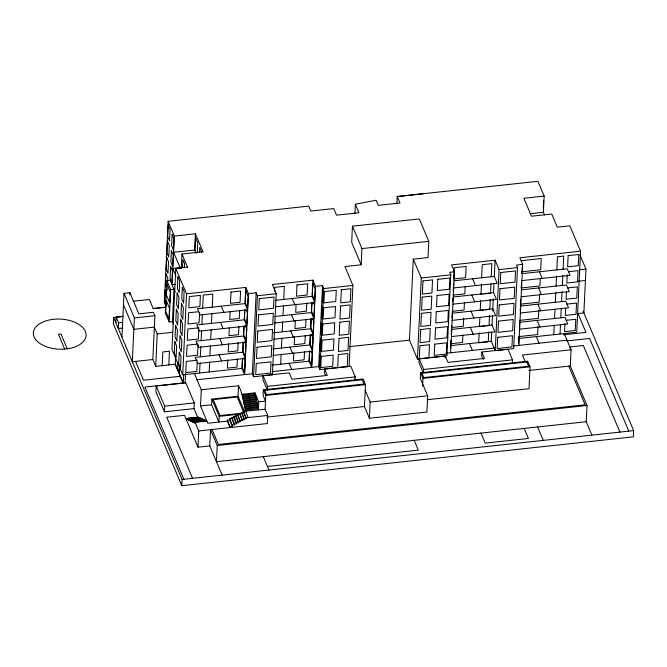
<?xml version="1.0" encoding="UTF-8"?>
<svg xmlns="http://www.w3.org/2000/svg" width="667" height="667" viewBox="0 0 667 667"><rect width="100%" height="100%" fill="white"/><g stroke="black" fill="none" stroke-linecap="round" stroke-linejoin="round"><path stroke-width="1" d="M121.878 316.658L113.648 317.55L113.357 323.787L181.783 485.693L633.358 436.843L633.65 430.607L583.091 310.989M115.85 322.761L116.125 317.067L123.32 316.291M116.125 317.067L118.559 322.836L118.292 328.531L122.403 328.089M121.936 337.152L123.995 293.355L129.898 292.713L138.836 313.865L153.443 312.281L154.894 315.708L152.826 359.513L155.719 366.35L175.254 364.232L183.258 382.933L144.914 387.085L183.875 479.265M129.798 294.789L129.898 292.713M123.995 293.355L134.384 317.926L132.316 361.731L152.826 359.513M155.719 366.35L157.245 333.942L154.352 327.105L133.85 329.323L123.462 304.752M156.211 386.043L155.945 391.746L164.424 411.822L194.014 408.621L194.289 402.918L185.801 382.841L156.211 386.043L164.699 406.12L164.424 411.822M544.539 214.974L543.397 212.281L544.164 196.081L537.919 181.307L397.224 196.532L399.958 202.993L378.264 205.344L376.113 200.258L355.353 204.194L358.971 212.748L336.543 215.174L333.742 208.554L310.822 211.03L308.746 206.12L168.142 221.327L164.324 302.343L165.908 306.103M162.164 365.649L162.815 351.943L169.451 351.217L168.801 364.932M175.163 291.971L170.185 280.198L166.867 280.557L165.341 312.965L169.135 321.936L172.453 321.577L173.637 324.37M167.634 280.807L167.776 277.922L165.975 273.67L165.433 285.201L167.225 289.453M169.135 321.936L170.66 289.528L166.867 280.557M168.142 221.327L174.379 236.085L172.086 284.684L175.088 284.359M172.453 321.577L173.979 289.17L170.66 289.528M175.788 268.409L171.961 349.416L182.708 374.829L241.988 368.417L244.606 374.612L248.424 293.605L245.806 287.41L186.527 293.822L175.788 268.409L187.619 267.125M175.638 356.128L175.254 364.232L183.292 383.242L183.708 374.429M181.274 268.493L181.958 254.027L202.993 251.751L195.406 233.809L174.379 236.085M177.914 362.364L177.647 368.126L179.448 372.403L179.765 365.674M182.491 267.534L182.866 259.605L184.576 263.657L184.392 267.625M182.708 374.829L186.527 293.822M185.101 383.166L185.559 373.378M181.783 485.693L182.074 479.456L113.648 317.55M186.335 419.626L186.385 418.501L198.182 417.225M196.065 253.368L194.639 250.008L195.406 233.809M198.708 417.217L186.91 418.492L186.852 419.618L186.385 418.501M194.989 250.834L195.606 237.744L197.757 242.821L197.282 252.893M199.216 417.459L187.419 418.734L187.377 419.601L186.91 418.492M187.927 418.968L188.394 420.077L188.436 419.209L200.233 417.934L200.192 418.801L199.725 417.692L187.927 418.968L187.886 419.843L187.419 418.734M200.742 418.167L188.944 419.443L188.911 420.318L188.436 419.209M201.217 419.285L201.259 418.409L189.461 419.685L189.42 420.56L188.944 419.443M201.726 419.518L201.767 418.651L189.97 419.927L189.928 420.794L189.461 419.685M190.479 420.16L190.945 421.269L190.987 420.402L202.785 419.126L202.751 419.993L202.276 418.884L190.479 420.16L190.437 421.035L189.97 419.927M203.26 420.235L203.302 419.36L191.504 420.635L191.462 421.511L190.987 420.402M199.508 252.535L199.741 247.499L201.893 252.593M192.013 420.877L192.48 421.986L192.521 421.11L204.319 419.835L204.277 420.71L203.81 419.601L192.013 420.877L191.971 421.752L191.504 420.635M193.03 421.352L193.505 422.461L193.547 421.594L205.344 420.318L205.303 421.185L204.827 420.077L193.03 421.352L192.988 422.228L192.521 421.11M205.344 420.318L205.811 421.427L205.853 420.552L194.055 421.827L194.014 422.703L193.547 421.594M197.249 362.248L196.815 371.427L185.76 372.62L186.285 361.406L197.349 360.205M198.066 345.022L197.582 355.219L186.518 356.42L187.052 345.206L198.116 344.005M198.824 328.823L198.349 339.019L187.285 340.22L187.819 328.998L198.874 327.805M199.591 312.623L199.108 322.82L188.052 324.012L188.578 312.798L198.633 311.714M206.361 420.794L194.564 422.069L194.522 422.936L194.055 421.827M206.87 421.027L195.072 422.303L195.031 423.178L194.564 422.069M199.583 373.003L200.058 362.923M200.35 356.803L200.825 346.723M201.117 340.604L201.592 330.524M201.876 324.404L202.351 314.315M202.643 308.196L203.26 295.089L212.848 294.055L212.231 307.162M591.912 435.126L586.243 421.711L216.45 461.706L217.217 445.506L210.53 429.69L209.772 445.889L197.974 447.165L198.733 430.965L195.072 422.303M230.157 426.547L232.291 426.313L229.573 419.877L227.43 420.11L230.107 427.572L227.389 421.135L207.812 423.253L200.509 405.978L201.276 389.778L194.422 373.562M203.768 420.468L203.81 419.601M204.786 420.952L204.827 420.077M209.171 371.969L209.646 361.923M209.938 355.769L210.405 345.723M210.697 339.561L211.172 329.515M211.464 323.362L211.939 313.315M211.873 399.083L219.176 416.35L218.901 422.053L211.606 404.777L211.873 399.083L238.052 396.248L244.539 411.606M227.806 359.955L227.422 368.117L237.002 367.075L237.394 358.921M228.564 343.755L228.181 351.909L237.769 350.875L238.152 342.721M229.331 327.555L228.948 335.709L238.536 334.676L238.919 326.513M230.098 311.347L229.715 319.51L239.295 318.467L239.678 310.313M227.389 421.135L227.43 420.11M229.573 419.877L229.623 418.693L231.766 418.459L234.484 424.904L232.349 425.129L229.623 418.693M231.766 418.459L231.808 417.592L233.725 417.384L236.443 423.82L234.526 424.029L231.808 417.592M232.291 426.313L232.349 425.129M233.725 417.384L233.767 416.508L235.684 416.3L238.402 422.745L236.485 422.953L233.767 416.508M234.484 424.904L234.526 424.029M235.684 416.3L235.726 415.433L237.644 415.224L240.362 421.661L238.444 421.869L235.726 415.433M236.443 423.82L236.485 422.953M238.052 396.248L238.544 385.743L201.276 389.778M237.644 415.224L237.685 414.349L240.362 421.661M238.402 422.745L238.444 421.869M242.321 420.585L239.628 413.482L242.354 419.927L242.321 420.585L240.403 420.785M241.988 368.417L242.463 358.296M242.746 352.218L195.189 357.362L197.807 363.557L245.364 358.412L242.746 352.218L243.222 342.088M243.513 336.018L195.948 341.162L198.566 347.357L246.131 342.213L243.513 336.018L243.989 325.888M244.272 319.818L196.715 324.962L199.333 331.157L246.89 326.005L244.272 319.818L244.756 309.688M245.039 303.61L197.482 308.754L200.1 314.949L247.657 309.805L245.039 303.61L245.806 287.41M242.555 358.404L242.146 367.05L244.589 372.82L245.131 361.289L243.738 357.996M243.322 342.204L242.913 350.85L245.348 356.62L245.89 345.089L244.497 341.796M244.08 326.005L243.68 334.651L246.115 340.42L246.657 328.889L245.264 325.596M244.847 309.805L244.439 318.451L246.882 324.212L247.424 312.69L246.373 310.213M248.182 417.559C243.188 407.27 244.222 395.915 238.544 385.743M241.587 412.406L244.305 418.843L246.223 418.634L243.505 412.198L241.587 412.406L244.264 419.718L242.354 419.927M243.505 412.198L243.547 411.322L265.107 409.246L267.725 415.441L267.342 423.545L198.733 430.965M244.264 419.718L244.305 418.843M246.223 418.634L243.547 411.322M309.563 351.034L309.088 361.164L311.706 367.359L315.524 286.343L312.906 280.148L272.353 284.542L276.23 293.722L272.411 374.729L253.61 376.763L252.343 373.778L256.161 292.771L248.424 293.605M253.61 376.763L257.429 295.756L256.161 292.771M245.514 409.997L258.412 408.771L254.961 392.863L242.138 394.247M258.354 409.888L258.738 401.792L254.961 392.863M263.031 375.688L262.856 379.49L267.367 390.153L267.542 386.36L263.031 375.688L289.211 372.853L291.913 379.256L327.305 375.429L324.604 369.026L350.775 366.2L355.286 376.863L355.111 380.665L354.36 378.889M427.088 399.733L529.014 388.678L530.04 366.775L527.689 361.206L420.61 372.786L420.335 378.481L427.672 395.839L426.905 412.039L369.393 418.259L364.44 406.528L365.466 384.634L363.09 379.006L263.365 389.795L263.098 395.489L265.491 401.15L258.738 401.792M265.107 409.246L265.758 395.448L263.365 389.795M274.596 291.387L274.787 287.352L284.367 286.318L283.75 299.425M280.699 364.232L281.166 354.185M281.457 348.032L281.933 337.986M282.224 331.832L282.7 321.777M282.991 315.624L283.458 305.578M293.797 352.818L293.413 360.972L304.102 359.821L304.494 351.659M294.564 336.618L294.18 344.772L304.869 343.613L305.253 335.459M295.323 320.41L294.939 328.573L305.636 327.414L306.02 319.26M296.09 304.21L295.706 312.373L306.395 311.214L306.778 303.051M272.945 355.428L312.464 351.15L309.847 344.956L310.322 334.834M273.703 339.228L313.232 334.951L310.614 328.756L311.089 318.634M274.471 323.028L313.99 318.751L311.372 312.556L311.856 302.426M275.238 306.82L314.757 302.551L312.139 296.356L312.906 280.148M309.655 351.15L309.246 359.796L311.689 365.566L312.231 354.035L311.189 351.559M310.422 334.951L310.013 343.597L312.448 349.358L312.99 337.835L311.597 334.534M311.181 318.743L310.78 327.389L313.215 333.158L313.757 321.627L312.364 318.334M311.948 302.543L311.539 311.189L313.982 316.958L314.524 305.428L313.131 302.134M450.65 352.768L454.469 271.761L449.683 272.278L450.759 274.846L446.94 355.853L417.45 359.046L409.471 340.162L413.29 259.155L428.039 257.554L428.798 241.354L419.326 218.934L352.443 226.163L361.923 248.591L361.155 264.791L344.939 266.55L352.918 285.426L349.099 366.441L319.968 369.585L318.709 366.6L322.528 285.593L315.524 286.343M319.968 369.585L323.787 288.578L322.528 285.593M324.604 369.026L324.42 372.828L325.579 375.571M337.669 367.675L338.286 354.569L347.874 353.527L347.257 366.633M352.443 226.163L351.684 242.371L361.155 264.791M354.927 213.307L355.353 204.194M369.393 418.259L370.16 402.059L365.199 390.328M396.882 203.802L397.224 196.532M417.45 359.046L421.269 278.031L413.29 259.155M512.356 362.715L512.489 359.863L507.979 349.191L481.807 352.026L484.509 358.421L448.007 362.373L445.306 355.97L419.134 358.804L418.951 362.598L423.086 372.386M419.293 358.846L419.91 345.739L429.498 344.697L428.881 357.804M422.611 386.118L422.978 378.389L420.61 372.786M423.503 372.319L423.637 369.476L419.134 358.804M445.214 357.871L445.306 355.97M450.892 340.67L450.75 343.73L462.548 342.454L462.881 335.318M451.609 325.488L451.517 327.53L463.315 326.255L463.698 318.092M453.235 291.045L453.377 287.986M453.902 276.888L454.335 267.709L466.133 266.433L465.608 277.647L453.81 278.923M450.55 348.633L450.909 340.945M451.217 334.35L451.626 325.704M451.984 318.151L452.301 311.422M452.751 301.943L452.926 298.099M453.51 285.743L453.602 283.825M453.877 278.056L454.052 274.212M464.415 302.918L464.074 310.055L452.276 311.331M465.174 286.71L464.841 293.847L453.043 295.122M481.641 277.797L482.258 264.691L491.846 263.648L491.229 276.755M479.156 332.733L478.681 342.813L488.261 341.779L488.736 331.732M479.873 317.542L479.44 326.613L489.028 325.579L489.503 315.524M480.682 300.325L480.207 310.413L489.795 309.371L490.262 299.325M481.449 284.125L480.974 294.214L490.553 293.172L490.979 284.142M481.807 352.026L481.624 355.819L483.175 359.48M518.859 345.389L522.678 264.382L516.408 265.066L517.492 267.625L513.673 348.633L495.239 350.625L491.271 341.229L491.696 332.116M451.417 336.568L494.922 331.866L492.029 325.029L492.463 315.916M492.696 310.855L493.272 298.699M452.943 304.169L496.448 299.458L493.563 292.621L493.989 283.508M453.71 287.961L497.215 283.258L494.322 276.421L495.089 260.222L451.584 264.924L454.469 271.761M495.239 350.625L499.058 269.618L495.089 260.222M518.659 343.172L518.976 336.451M519.426 326.972L519.651 322.169M520.193 310.772L520.277 308.846M520.602 302.126L520.735 299.241M521.269 287.844L521.494 283.041M521.944 273.562L522.261 266.842M543.28 208.479L543.638 200.767M538.027 326.396L537.644 334.559L518.734 336.602M538.794 310.197L538.411 318.351L519.493 320.402M539.553 293.997L539.169 302.151L520.26 304.202M540.27 278.814L539.937 285.951L521.027 287.994M553.777 334.692L554.202 325.663M554.544 318.493L554.969 309.463M555.303 302.284L555.778 292.238M556.07 286.085L556.545 276.038M556.837 269.885L557.454 256.778L563.715 256.103L563.098 269.21M560.047 334.017L560.472 324.937M560.805 317.809L561.239 308.738M561.572 301.609L562.048 291.529M562.339 285.409L562.815 275.329M564.941 323.487L564.557 331.641L575.246 330.49L575.779 319.268L566.058 320.318M565.658 308.304L565.324 315.441L576.013 314.282L576.546 303.068L566.825 304.119M566.425 292.104L566.083 299.241L576.78 298.082L577.305 286.868L567.584 287.919M567.233 274.879L566.85 283.041L577.539 281.883L578.072 270.669L568.351 271.719M586.243 421.711L587.002 405.503L570.302 365.983L571.06 349.775L564.215 333.567M544.164 196.081L523.887 198.274L531.474 216.216L551.751 214.024L557.287 227.139L569.826 225.78L580.565 251.201L576.747 332.208L518.084 338.553M579.965 254.902L585.959 269.084L583.892 312.881L577.205 313.607M397.232 196.548L423.412 193.722M194.639 250.008L173.612 252.284L180.524 268.626M530.223 213.707L543.397 212.281M180.857 267.617L172.845 268.484L175.93 275.763M361.923 248.591L428.798 241.354M580.565 251.201L519.876 257.762L522.678 264.382M133.483 301.209L149.383 299.491L153.268 308.671L165.391 307.362M521.319 260.689L541.229 258.529L540.704 269.751L521.786 271.794M257.429 295.756L276.23 293.722M323.787 288.578L352.918 285.426M421.269 278.031L450.759 274.846M499.058 269.618L517.492 267.625M153.177 308.462L165.299 307.145M453.927 280.79L494.322 276.421M276.08 300.258L312.139 296.356M522.161 273.637L567.267 268.759L570.068 275.379L521.911 280.582M134.384 317.926L154.894 315.708M579.781 269.751L585.959 269.084M118.559 322.836L122.67 322.386M578.214 281.257L585.426 280.474M453.16 296.998L482.166 293.855M484.234 293.63L493.563 292.621M274.362 316.558L311.372 312.556M521.394 289.837L566.5 284.959L569.301 291.579L521.152 296.79M157.245 333.942L172.67 332.274M452.401 313.198L483.475 309.838M485.543 309.613L492.796 308.829L495.681 315.658L452.176 320.368M273.595 332.758L310.614 328.756M520.627 306.036L565.741 301.159L568.542 307.779L520.385 312.99M451.634 329.398L484.784 325.813M486.852 325.588L492.029 325.029M272.836 348.966L309.847 344.956M519.868 322.244L564.974 317.359L567.775 323.979L519.626 329.19M349.4 346.657L409.471 340.162M450.867 345.598L491.271 341.229M272.069 365.166L309.088 361.164M180.398 376.255L143.53 380.24L135.559 361.381M563.44 334.817L585.959 332.383L577.989 313.515M197.04 379.756L252.343 373.778M272.178 371.627L318.709 366.6M446.815 353.185L494.155 348.066M513.49 345.973L567.008 340.187M567.083 340.904L589.611 338.469L628.781 431.132M569.326 347.023L583.342 345.506L619.935 432.091M571.06 349.775L522.403 355.044L525.104 361.431M267.542 386.36L355.286 376.863M423.637 369.476L512.489 359.863M242.096 395.122L254.927 393.738M242.571 396.231L255.394 394.847M242.53 397.107L255.353 395.714M164.699 406.12L194.289 402.918M265.758 395.448L365.466 384.634M422.978 378.389L530.04 366.775M242.996 398.216L255.82 396.832M242.955 399.091L255.778 397.699M243.422 400.2L256.253 398.816M243.38 401.075L256.211 399.683M200.509 405.978L211.606 404.777M528.823 370.468L570.302 365.983M243.855 402.184L256.678 400.792M243.814 403.051L256.637 401.667M244.28 404.169L257.103 402.776M244.239 405.036L257.062 403.652M244.706 406.145L257.537 404.761M244.672 407.02L257.495 405.636M245.139 408.129L257.962 406.745M245.097 409.004L257.921 407.62M241.954 413.207L220.018 415.583L213.273 399.608L237.202 397.023L243.955 412.99M219.176 416.35L239.595 414.14M370.16 402.059L427.672 395.839M246.265 417.767L267.725 415.441M266.783 417.125L364.44 406.528M217.217 445.506L587.002 405.503M267.434 466.466L418.342 450.142L414.19 440.32M182.074 479.456L633.65 430.607M539.395 271.769L542.196 278.389M538.628 287.969L541.429 294.597M568.801 366.141L585.142 404.802L218.351 444.48L212.031 429.531M537.869 304.177L540.662 310.797M537.102 320.377L539.903 326.997M536.335 336.577L539.136 343.197M537.585 426.972L543.255 440.387M472.569 278.773L475.463 285.609M471.811 294.981L474.696 301.809M524.179 428.422L528.422 438.461L485.217 443.13L480.974 433.091M471.044 311.181L473.929 318.017M470.277 327.38L473.17 334.217M469.518 343.58L472.403 350.417M447.065 336.026L447.799 337.76M323.645 291.671L322.911 289.937L322.386 301.15L323.12 302.893M322.878 307.879L322.144 306.136L321.619 317.359L322.353 319.093M322.119 324.079L321.386 322.344L320.852 333.558L321.586 335.293M321.352 340.278L320.619 338.544L320.093 349.758L320.827 351.492M320.585 356.478L319.852 354.744L319.326 365.958L320.06 367.7M292.229 298.508L294.847 304.702M291.471 314.707L294.089 320.902M290.704 330.907L293.322 337.102M289.937 347.115L292.555 353.31M289.178 363.315L291.796 369.51M271.777 373.237L272.411 374.729M221.261 306.186L223.879 312.381M220.494 322.386L223.112 328.581M219.735 338.586L222.353 344.781M181.958 254.027L187.502 267.133M263.282 456.645L268.951 470.06M218.968 354.794L221.586 360.98M166.291 292.429L165.208 289.87L164.666 301.401L166.108 304.802M193.922 408.404L197.774 417.509M209.613 445.514L222.128 475.129M197.974 447.165L184.509 415.316L166.717 417.234L192.538 478.322M67.259 348.816L61.005 334.017L58.446 334.292L64.699 349.091M166.742 257.47L166.2 269.001L167.992 273.253L168.534 261.722L166.742 257.47M167.5 241.271L166.958 252.793L168.759 257.053L169.301 245.523L167.5 241.271M168.267 225.062L167.725 236.593L169.518 240.845L170.068 229.323L168.267 225.062M166.233 300.5L165.716 311.406L168.959 319.068L169.468 308.162L166.233 300.5M166.992 284.292L166.483 295.198L169.718 302.868L170.235 291.963L166.992 284.292M170.635 266.683L170.093 278.214L171.886 282.466L172.428 270.935L170.635 266.683M171.394 250.484L170.852 262.014L172.653 266.266L173.195 254.736L171.394 250.484M172.161 234.284L171.619 245.806L173.42 250.067L173.962 238.536L172.161 234.284M174.837 341.646L174.295 353.177L176.105 357.445L176.647 345.915L174.837 341.646M175.604 325.446L175.062 336.977L176.863 341.246L177.405 329.715L175.604 325.446M176.371 309.246L175.821 320.769L177.63 325.046L178.172 313.515L176.371 309.246M177.13 293.038L176.588 304.569L178.397 308.838L178.939 297.315L177.13 293.038M177.897 276.838L177.355 288.369L179.156 292.638L179.698 281.107L177.897 276.838M179.265 352.109L178.723 363.64L180.524 367.909L181.065 356.386L179.265 352.109M180.023 335.91L179.481 347.44L181.291 351.709L181.833 340.187L180.023 335.91M180.79 319.71L180.248 331.241L182.049 335.509L182.6 323.979L180.79 319.71M181.557 303.51L181.015 315.032L182.816 319.31L183.358 307.779L181.557 303.51M182.316 287.302L181.774 298.833L183.583 303.101L184.125 291.579L182.316 287.302M189.345 296.598L188.811 307.812L199.875 306.62L200.4 295.398L189.345 296.598M231.007 292.088L230.474 303.31L240.062 302.268L240.587 291.054L231.007 292.088M245.748 290.72L245.206 302.243L247.64 308.012L248.182 296.482L245.748 290.72M256.253 363.44L255.728 374.654L270.469 373.061L271.002 361.847L256.253 363.44M257.02 347.24L256.487 358.454L271.236 356.862L271.769 345.639L257.02 347.24M257.779 331.032L257.254 342.254L272.003 340.654L272.528 329.44L257.779 331.032M258.546 314.832L258.021 326.055L272.761 324.454L273.295 313.24L258.546 314.832M259.313 298.633L258.779 309.847L273.528 308.254L274.054 297.04L259.313 298.633M296.998 284.951L296.473 296.165L307.162 295.014L307.687 283.792L296.998 284.951M312.848 283.458L312.306 294.989L314.741 300.759L315.283 289.228L312.848 283.458M321.327 356.403L320.794 367.617L332.691 366.333L333.217 355.111L321.327 356.403M322.086 340.195L321.561 351.417L333.45 350.133L333.984 338.911L322.086 340.195M322.853 323.995L322.328 335.218L334.217 333.925L334.742 322.711L322.853 323.995M323.62 307.795L323.086 319.009L334.984 317.725L335.509 306.512L323.62 307.795M324.379 291.596L323.854 302.81L335.743 301.526L336.276 290.303L324.379 291.596M339.053 338.361L338.427 351.476L348.016 350.433L348.633 337.327L339.053 338.361M339.811 322.161L339.195 335.268L348.783 334.234L349.4 321.127L339.811 322.161M340.579 305.961L339.962 319.068L349.541 318.034L350.167 304.927L340.579 305.961M341.346 289.761L340.72 302.868L350.308 301.826L350.925 288.719L341.346 289.761M420.677 329.531L420.052 342.646L429.64 341.604L430.257 328.498L420.677 329.531M421.436 313.332L420.819 326.438L430.407 325.404L431.024 312.298L421.436 313.332M422.203 297.132L421.586 310.238L431.165 309.205L431.791 296.098L422.203 297.132M422.97 280.932L422.344 294.039L431.933 292.996L432.549 279.89L422.97 280.932M434.751 344.13L434.217 355.344L446.298 354.044L446.823 342.821L434.751 344.13M435.518 327.931L434.984 339.144L447.057 337.844L447.59 326.622L435.518 327.931M436.276 311.731L435.751 322.945L447.824 321.636L448.349 310.422L436.276 311.731M437.043 295.523L436.51 306.745L448.583 305.436L449.116 294.222L437.043 295.523M437.802 279.323L437.277 290.537L449.35 289.236L449.883 278.014L437.802 279.323M497.699 337.319L497.173 348.541L511.923 346.94L512.448 335.726L497.699 337.319M498.466 321.119L497.941 332.333L512.681 330.74L513.215 319.526L498.466 321.119M499.233 304.919L498.699 316.133L513.448 314.541L513.974 303.327L499.233 304.919M499.992 288.719L499.466 299.933L514.215 298.341L514.741 287.118L499.992 288.719M500.759 272.511L500.225 283.733L514.974 282.133L515.508 270.919L500.759 272.511M568.142 255.619L567.617 266.833L578.306 265.683L578.831 254.46L568.142 255.619M69.293 348.507L62.598 349.233A26.397 15.066 2.7 0 1 34.742 328.514A26.397 15.066 2.7 0 1 77.964 323.845A26.397 15.066 2.7 0 1 69.293 348.507M362.248 379.781L264.782 390.32L266.592 394.597L364.049 384.05L362.248 379.781M526.838 361.973L422.003 373.312L423.812 377.589L528.648 366.25L526.838 361.973"/></g></svg>
